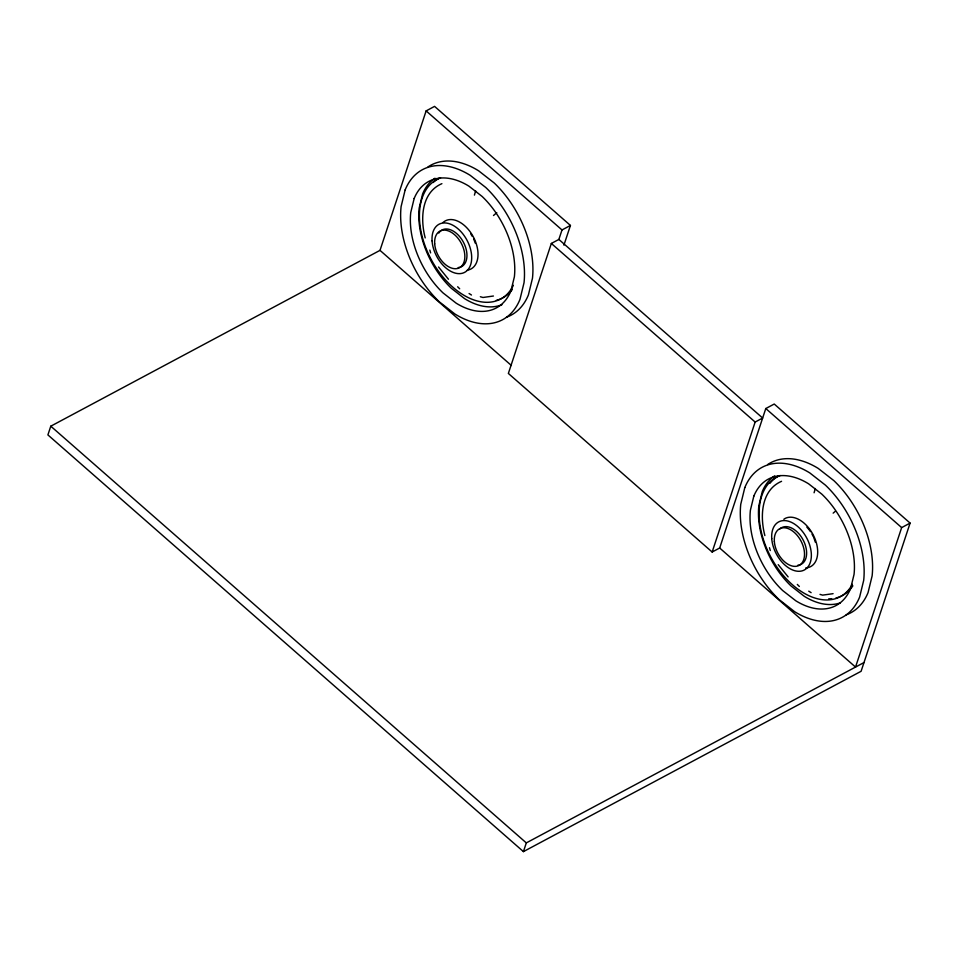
<?xml version="1.0" encoding="UTF-8"?>
<svg xmlns="http://www.w3.org/2000/svg" width="958" height="958" viewBox="0 0 958 958"><rect width="100%" height="100%" fill="white"/><g stroke="black" fill="none" stroke-linecap="round" stroke-linejoin="round"><path stroke-width="1.44" d="M474.414 195.121L475.647 190.882M814.084 492.771L815.306 488.532M50.786 426.19L47.9 434.908L523.427 851.614L861.098 671.283L910.1 523.092L774.232 404.036L765.789 408.539L719.674 548.012L712.153 552.024L508.363 373.44L551.341 243.452L558.861 239.44L561.999 229.956L570.441 225.441L434.573 106.386L426.13 110.9L380.003 250.361L50.786 426.19L526.313 842.896L523.427 851.614M563.915 245.164L570.441 225.441M712.153 552.024L755.144 422.047L762.652 418.035L558.861 239.44M910.1 523.092L901.658 527.595L855.53 667.067L719.674 548.012M493.502 215.49L496.783 212.688M833.161 513.141L835.352 511.273M441.901 183.661C421.245 192.51 420.215 219.071 425.208 237.907M781.56 481.311C760.903 490.161 759.886 516.709 764.867 535.558M526.313 842.896L863.972 662.565M493.43 296.022L482.964 297.483L480.353 296.729M833.089 593.673L822.623 595.134L820.012 594.379M469.073 293.519L471.456 295.028M808.744 591.158L811.115 592.667M426.13 110.9L561.999 229.956M765.789 408.539L901.658 527.595M551.341 243.452L755.144 422.047M380.003 250.361L511.38 365.489M797.319 584.416L799.343 586.452M457.661 286.777L459.684 288.801M778.207 564.645L788.123 576.884M438.548 266.995L448.464 279.245M769.49 547.713L770.28 550.539M429.831 250.074L430.609 252.9M840.358 602.845A71.706 45.134 61.9 0 1 804.277 596.307L791.08 585.997A71.706 45.134 61.9 0 1 758.844 505.692L762.257 491.646A71.706 45.134 61.9 0 1 774.663 475.863M846.165 614.844A85.046 53.528 61.9 0 0 868.068 592.559L872.127 575.89A85.046 53.528 61.9 0 0 833.891 480.653L818.24 468.426A85.046 53.528 61.9 0 0 767.681 464.534M506.507 317.206A85.046 53.528 61.9 0 0 528.409 294.908L532.468 278.251A85.046 53.528 61.9 0 0 494.232 183.002L478.581 170.775A85.046 53.528 61.9 0 0 428.01 166.896M501.92 304.74A71.706 45.134 61.9 0 1 464.606 298.656L451.41 288.346A71.706 45.134 61.9 0 1 419.185 208.042L422.598 193.995A71.706 45.134 61.9 0 1 435.004 178.224M513.368 285.304A67.743 42.631 61.9 0 1 436.908 268.947A67.743 42.631 61.9 0 1 440.572 177.877M470.797 233.992A22.357 14.071 61.9 0 1 472.33 236.47M473.659 239.069A22.357 14.071 61.9 0 1 475.216 243.116M443.015 222.531A27.255 17.16 61.9 0 1 473.695 237.56A27.255 17.16 61.9 0 1 467.288 270.156M438.788 233.081A20.753 13.065 61.9 0 1 463.025 241.5A20.753 13.065 61.9 0 1 458.187 267.581M512.362 289.412A67.743 42.631 61.9 0 1 496.304 300.345M433.16 182.535A67.743 42.631 61.9 0 1 440.105 177.805M852.321 584.332A67.743 42.631 61.9 0 1 775.968 565.687A67.743 42.631 61.9 0 1 780.231 475.515M806.875 527.211A22.357 14.071 61.9 0 1 810.456 531.63M811.989 534.109A22.357 14.071 61.9 0 1 813.318 536.72M813.893 538.049A22.357 14.071 61.9 0 1 815.27 542.12M783.848 519.224A27.255 17.16 61.9 0 1 814.264 537.079A27.255 17.16 61.9 0 1 805.774 567.902M779.968 528.888A20.753 13.065 61.9 0 1 803.534 540.743A20.753 13.065 61.9 0 1 797.858 565.22M852.871 585.817A67.743 42.631 61.9 0 1 835.975 597.984M831.688 598.69A67.743 42.631 61.9 0 1 828.73 598.822M769.897 483.347A67.743 42.631 61.9 0 1 778.519 476.078M405.15 189.923L401.103 206.581A85.046 53.528 61.9 0 0 439.327 301.83L454.978 314.044A85.046 53.528 61.9 0 0 519.966 299.411L524.026 282.754A85.046 53.528 61.9 0 0 485.79 187.505L470.139 175.29A85.046 53.528 61.9 0 0 405.15 189.923M414.155 198.51L410.743 212.556A71.706 45.134 61.9 0 0 442.967 292.861L456.164 303.171A71.706 45.134 61.9 0 0 510.961 290.825L514.386 276.778A71.706 45.134 61.9 0 0 482.149 196.474L468.953 186.175A71.706 45.134 61.9 0 0 414.155 198.51M744.821 487.562L740.762 504.219A85.046 53.528 61.9 0 0 778.986 599.469L794.637 611.695A85.046 53.528 61.9 0 0 859.625 597.062L863.685 580.404A85.046 53.528 61.9 0 0 825.449 485.155L809.809 472.929A85.046 53.528 61.9 0 0 744.821 487.562M753.826 496.148L750.401 510.195A71.706 45.134 61.9 0 0 782.638 590.511L795.835 600.81A71.706 45.134 61.9 0 0 850.62 588.475L854.045 574.429A71.706 45.134 61.9 0 0 821.808 494.124L808.612 483.814A71.706 45.134 61.9 0 0 753.826 496.148M432.07 240.901A27.255 17.16 61.9 0 0 463.181 272.994A27.255 17.16 61.9 0 0 460.295 230.962A27.255 17.16 61.9 0 0 432.07 240.901M434.681 243.799A20.753 13.065 61.9 0 0 458.367 268.228A20.753 13.065 61.9 0 0 456.176 236.219A20.753 13.065 61.9 0 0 434.681 243.799M771.741 538.552A27.255 17.16 61.9 0 0 802.84 570.645A27.255 17.16 61.9 0 0 799.954 528.6A27.255 17.16 61.9 0 0 771.741 538.552M774.339 541.438A20.753 13.065 61.9 0 0 798.038 565.879A20.753 13.065 61.9 0 0 795.835 533.869A20.753 13.065 61.9 0 0 774.339 541.438"/></g></svg>
